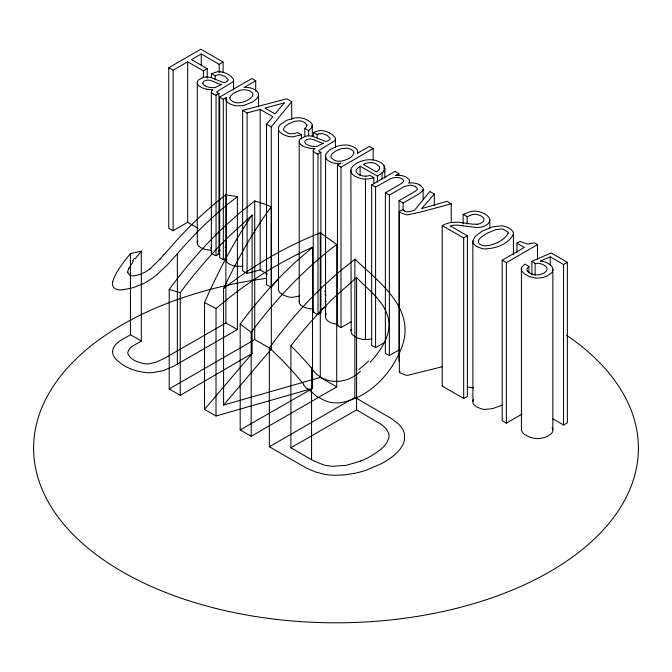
<?xml version="1.0" encoding="UTF-8"?>
<svg xmlns="http://www.w3.org/2000/svg" width="672" height="672" viewBox="0 0 672 672"><rect width="100%" height="100%" fill="white"/><g stroke="black" fill="none" stroke-linecap="round" stroke-linejoin="round"><path stroke-width="1.01" d="M211.344 91.946L211.344 252.437M313.261 311.279L313.261 150.788M377.278 182.339L377.706 175.795A62.555 36.112 0 0 0 380.251 174.233L382.074 172.872A14.893 8.593 0 0 0 384.67 169.588A12.86 7.426 0 0 0 384.04 165.791A15.254 8.812 0 0 0 380.461 162.313L376.505 160.625A13.591 7.846 0 0 0 372.12 159.793L369.751 159.718A16.456 9.5 0 0 0 364.14 160.356C359.285 161.641 353.875 163.783 351.288 168.37A13.835 7.988 0 0 0 350.868 170.142L351.221 332.774A13.499 7.795 0 0 0 353.186 335.412L355.093 336.739A19.32 11.155 0 0 0 358.638 338.402A13.171 7.602 0 0 0 365.442 339.62L365.442 179.096A13.171 7.602 0 0 1 358.663 177.887A19.32 11.155 0 0 1 355.11 176.24M350.868 170.142L351.221 172.276A13.499 7.795 0 0 0 353.186 174.922L355.093 176.249M423.158 199.618L423.158 189.193M127.806 272.118C129.402 279.46 140.591 274.201 144.976 272.185A21.991 9.988 -44.5 0 0 149.864 268.909M258.56 106.856L258.502 94.105A12.281 7.09 0 0 0 257.099 91.493L255.494 90.14A16.481 9.517 0 0 0 254.478 89.494A12.407 7.165 0 0 0 244.054 87.444L255.704 80.749L255.704 91.241M354.766 147.647A17.144 9.895 0 0 0 353.514 146.916L349.6 145.471A11.34 6.544 0 0 0 346.013 145.001L342.93 145.11A20.194 11.659 0 0 0 335.479 146.832L329.599 149.915L326.34 153.241A15.053 8.686 0 0 0 325.584 155.417L326.038 158.273A11.55 6.67 0 0 0 328.154 160.642L329.062 161.221A13.39 7.728 0 0 0 334.303 163.178A12.34 7.123 0 0 0 340.687 163.187M325.584 155.417L325.542 316.781L326.038 318.763A11.55 6.67 0 0 0 328.154 321.132L329.062 321.712A13.39 7.728 0 0 0 334.303 323.677A12.34 7.123 0 0 0 337.739 323.929M501.95 405.14L492.643 408.66L484.714 409.416A11.928 6.888 0 0 1 481.933 409.03L476.902 407.098L473.768 404.494A11.81 6.821 0 0 1 472.895 402.578L472.828 241.072L475.028 236.611L481.236 231.781A56.213 32.458 0 0 1 483.412 230.546L492.601 226.8L501.556 225.809A11.676 6.745 0 0 1 504.538 226.271L508.192 227.615A18.724 10.811 0 0 1 510.426 228.967L512.753 231.319A11.995 6.922 0 0 1 513.433 233.335L513.442 254.839M472.828 401.562L473.407 399.428M513.442 233.864C509.023 244.255 495.306 248.632 484.714 248.926A11.928 6.888 0 0 1 481.933 248.539L476.902 246.599L473.768 244.003A11.81 6.821 0 0 1 472.895 242.088L472.828 241.072M308.65 135.794L308.65 130.553L311.657 127.672L312.287 125.017A11.911 6.88 0 0 0 311.388 123.144L308.708 120.767L304.71 118.81A13.18 7.61 0 0 0 299.83 117.827L296.73 117.768A14.725 8.501 0 0 0 294.328 117.978L286.465 120.364L280.232 124.631A16.506 9.526 0 0 0 278.502 127.991L278.519 129.688A12.02 6.938 0 0 0 279.762 132.04L282.979 134.434L287.28 136.139A12.642 7.3 0 0 0 291.32 136.777A10.424 6.014 0 0 0 293.135 136.786L301.4 134.736L301.4 138.936M278.594 288.044A16.506 9.526 0 0 0 278.502 288.481L278.519 290.178A12.02 6.938 0 0 0 279.762 292.53L282.979 294.924L287.28 296.629A12.642 7.3 0 0 0 291.32 297.268A10.424 6.014 0 0 0 293.135 297.276L299.426 296.008M258.56 95.323L257.25 98.221L253.806 101.161A32.819 18.942 0 0 1 251.731 102.388L244.415 105.16A18.127 10.466 0 0 1 240.526 105.773L236.712 105.798A11.634 6.72 0 0 1 233.209 105.185L230.63 104.227A16.246 9.383 0 0 1 229.085 103.396L228.488 103.001A10.282 5.939 0 0 1 226.12 100.12M463.151 223.826L463.151 214.385L470.812 211.495A12.684 7.325 0 0 1 473.08 211.193L473.953 211.151A11.416 6.594 0 0 1 477.397 211.336C482.026 212.251 487.402 214.2 489.67 218.644A10.088 5.83 0 0 1 489.821 220.198L489.25 222.037M112.678 281.736C116.029 270.992 123.64 262.332 130.427 253.588L141.313 251.194L141.313 340.981C136.878 344.257 129.242 346.172 127.806 352.38A12.65 7.3 0 0 0 127.898 353.808C130.864 360.301 138.961 362.855 145.522 363.812A13.39 7.728 0 0 0 148.982 363.829L155.585 362.401L163.817 358.655L225.91 322.93L237.384 329.549L237.384 196.61L225.91 194.804A281.56 162.557 -60 0 0 179.97 236.712L163.993 254.663M379.462 168.596L379.613 167.966A7.249 4.183 0 0 0 379.302 166.438L375.715 163.632A8.324 4.805 0 0 0 371.658 162.691M211.445 91.274L211.386 91.442A4.133 2.386 0 0 0 211.663 92.744L213.536 94.13M211.445 251.765L211.386 251.933A4.133 2.386 0 0 0 211.663 253.235L213.536 254.621M129.049 268.178L133.468 261.064M180.264 395.338L180.264 292.648A297.553 171.797 -60 0 1 229.009 236.384L252.109 215.132L252.109 353.522L180.264 395.338L169.201 388.954L169.201 289.481A294.286 169.907 -60 0 1 225.364 225.716L239.736 212.932L254.73 200.92C260.022 202.784 267.07 204.389 271.068 207.068A296.738 107.1 -74.1 0 0 223.583 288.565L223.583 405.082L320.292 377.42L336.714 386.896L336.714 244.499L320.292 232.798A300.199 219.626 -40.6 0 0 257.93 264.449L255.41 266.045A300.199 219.626 -40.6 0 0 223.583 288.565M135.198 258.787L141.313 251.194M242.642 110.368L247.103 112.946L260.173 109.402L272.866 116.726L266.507 124.152L266.507 284.642L271.27 287.389L271.27 126.899L291.707 101.657L286.793 98.826L242.642 110.368L242.642 270.866L247.103 273.437L260.173 269.892L267.422 274.075M271.27 287.389L278.519 278.435M216.014 415.976L216.014 308.549L225.431 300.712A298.225 218.266 -40.6 0 1 312.547 247.254L312.547 388.416L216.014 415.976L204.54 409.357L252.109 353.522M223.583 405.082L271.328 349.146L271.328 206.716M237.384 196.61L227.422 204.49A287.381 165.925 -60 0 0 177.349 253.806L166.572 265.667L157.324 274.226M413.062 210.689L414.456 210.344L429.87 191.461L434.33 194.04L421.554 208.648L446.905 201.298L451.248 203.809L451.248 222.684M370.306 362.132C379.201 352.304 387.568 340.763 388.945 327.188A36.254 32.945 8.2 0 0 388.794 320.788C385.678 302.022 368.903 290.497 356.572 277.57L336 295.739A289.153 166.942 -60 0 0 290.892 345.862L290.892 447.779L313.732 460.916L323.585 464.89A28.72 16.582 0 0 0 333.152 466.284L346.618 465.251L360.469 461.126M160.028 259.123L149.881 268.968M312.547 247.254L295.016 262.399L282.148 274.882A300.829 173.687 -60 0 0 240.181 324.022L240.181 429.929L251.185 436.279L336.714 386.896M552.762 418.79L563.564 425.032L567.361 422.839L567.361 262.349L563.564 264.541L550.267 256.864L540.246 261.114A13.726 7.921 0 0 1 543.883 261.652A15.414 8.896 0 0 1 548.789 263.844L550.612 265.138A14.23 8.215 0 0 1 552.728 268.498A15.397 8.887 0 0 1 552.854 269.732L552.77 270.539A12.499 7.216 0 0 1 551.368 273.143L547.084 275.99A16.934 9.778 0 0 1 539.75 277.914L538.247 278.032A11.306 6.527 0 0 1 535.189 277.981L529.88 276.73L525.21 274.378A15.784 9.114 0 0 1 521.48 269.8A10.517 6.073 0 0 1 521.758 267.254L524.832 264.088L528.914 266.448L527.159 268.372A7.09 4.091 0 0 0 526.999 270.068L527.092 270.354A8.299 4.796 0 0 0 527.478 271.076M360.469 371.146C346.903 385.098 322.417 385.442 311.564 368.08A261.232 150.822 60 0 0 290.892 345.862M307.549 388.559L316.898 396.581L325.954 401.167A32.357 31.273 0.6 0 0 338.394 402.948C368.432 399.151 392.582 373.162 402.36 345.643C415.33 307.751 378.622 281.652 354.883 259.232L340.687 270.572L326.962 282.694A293.689 169.562 -60 0 0 269.346 347.894L269.346 446.771L306.65 468.216L315.286 471.887L324.366 474.239A40.698 23.495 0 0 0 333.908 475.272L343.904 474.986L354.354 473.39M336.714 244.499L336 245.036A298.822 172.528 -60 0 0 251.185 332.338L251.185 436.279M226.792 81.522L227.825 80.615A4.057 2.344 0 0 0 228.136 79.498L225.17 76.465L220.307 74.726A5.149 2.974 0 0 0 218.618 74.726L216.384 75.247A12.592 7.266 0 0 0 215.158 75.743L211.487 73.626L211.487 77.818M328.717 140.364L329.75 139.465A4.057 2.344 0 0 0 330.053 138.34L327.096 135.307L322.224 133.568A5.149 2.974 0 0 0 320.536 133.568L318.31 134.089M377.278 176.047L360.133 166.152L356.572 169.344A10.534 6.082 0 0 0 356.101 170.419L356.051 170.688A6.888 3.973 0 0 0 356.336 172.25L358.058 173.989A13.163 7.602 0 0 0 359.209 174.686L361.242 175.543A8.4 4.847 0 0 0 365.291 176.148L365.77 176.14M198.181 228.354L187.69 222.289L173.099 230.714L168.756 228.203L168.756 67.712L200.836 49.199L223.079 62.042L223.079 72.534M168.756 67.712L173.099 70.224L187.69 61.799L203.431 70.888L207.253 68.687L207.253 78.128M223.079 62.042L219.148 64.31L201.247 53.97L191.512 59.598L207.253 68.687M213.52 94.139A10.836 6.258 0 0 0 215.242 94.886L216.048 95.147L218.954 93.467L218.954 253.957L216.048 255.637L215.258 255.368A10.836 6.258 0 0 1 213.52 254.638M219.694 97.121L223.322 99.212L226.313 97.49L226.313 257.981L223.322 259.703L219.694 257.611L219.694 97.121L251.882 78.54L255.704 80.749M323.45 143.287L317.394 146.252A7.022 4.049 0 0 1 315.269 146.53L312.396 146.345A12.902 7.451 0 0 1 306.793 144.48A6.686 3.864 0 0 1 304.811 142.204L304.828 142.044A4.477 2.587 0 0 1 305.558 140.44L306.088 140.053A7.106 4.099 0 0 1 306.86 139.633M313.58 151.586L315.454 152.981A10.836 6.258 0 0 0 317.167 153.737L317.974 153.989L320.88 152.309L320.88 312.799L317.974 314.479L317.176 314.219A10.836 6.258 0 0 1 315.437 313.48M357.58 153.208L369.39 146.387L373.17 148.571L373.17 160.104M351.044 321.829L340.99 327.642L337.445 325.601L337.445 165.102L340.704 163.229M337.445 165.102L340.99 167.152L373.17 148.571M218.417 251.269L220.105 250.295M225.154 247.38L226.002 246.893M385.669 341.804L375.589 347.617L371.666 345.349L371.666 184.859L395.044 171.36L398.933 173.603L398.933 175.703M398.933 173.603L395.615 175.518A19.043 10.996 0 0 1 401.075 175.518A10.979 6.342 0 0 1 406.392 177.316L408.761 179.172A8.14 4.696 0 0 1 409.525 180.701M371.666 184.859L375.589 187.127L390.726 178.601L394.699 177.492L398.152 177.568A7.778 4.494 0 0 1 401.562 178.601A9.055 5.225 0 0 1 402.402 179.113L403.578 180.365A4.04 2.327 0 0 1 403.62 181.448L401.713 183.305A22.966 13.255 0 0 1 400.638 183.96L385.375 192.772L385.375 353.27L389.374 355.572L399.571 349.684M141.313 340.981L130.427 334.698C123.967 339.116 111.829 343.098 112.577 352.867A34.591 19.975 0 0 0 115.508 358.672C123.446 367.265 135.332 371.641 146.79 372.658A26.292 15.179 0 0 0 153.107 372.599L163.229 370.616L173.351 366.391L237.384 329.549M385.375 192.772L389.374 195.082L404.317 186.522L409.819 185.203A8.165 4.712 0 0 1 414.775 186.287A9.316 5.376 0 0 1 415.355 186.614M399.554 361.452L399.042 361.158L399.042 200.668L415.565 191.117L417.346 189.21A3.259 1.882 0 0 0 417.329 188.765A6.72 3.881 0 0 0 415.33 186.631M399.042 200.668L403.124 203.028L419.437 193.595L422.444 191.058A9.198 5.309 0 0 0 422.898 190.294L423.125 189.563A7.82 4.519 0 0 0 422.974 188.118L420.773 185.674A16.582 9.576 0 0 0 419.698 184.985M442.243 366.736L408.173 375.228A5.779 3.335 0 0 1 406.064 375.211L400.924 373.304A10.357 5.981 0 0 1 399.764 372.473L399.328 372.036L399.328 211.546L402.906 209.479L403.561 210.118A10.29 5.939 0 0 0 404.09 210.58M169.201 388.954L254.73 339.57L271.328 349.146M320.342 310.111L326.239 306.709M463.672 237.98L467.384 235.838L467.384 396.329L463.672 398.471L442.21 386.081L442.21 225.59L463.672 237.98L463.672 398.471M337.445 325.601L338.26 325.13M516.97 252.63L516.97 243.188L519.985 241.45L527.646 244.121L534.416 242.869L537.516 244.658L537.516 259.35M521.951 414.137L506.377 423.125L502.186 420.706L502.186 260.215L524.328 247.439L516.97 243.188M502.186 260.215L506.377 262.634L537.516 244.658M240.181 429.929L312.547 388.416M269.346 446.771L354.883 397.387L391.65 418.673L398.555 424.015L402.058 428.24A42.664 24.629 0 0 1 404.494 434.162L404.368 440.412A53.6 30.946 0 0 1 402.856 444.696C399.328 451.769 392.818 456.742 386.257 460.849A99.515 57.456 0 0 1 380.663 464.024L366.097 470.215A74.256 42.874 0 0 1 354.354 473.399M399.328 372.036L400 371.65M290.892 447.779L356.572 409.861L381.805 424.788L386.24 428.929L388.609 433.154A26.989 15.582 0 0 1 389.038 436.38C387.568 446.116 377.933 451.676 370.306 456.448A72.316 41.756 0 0 1 360.444 461.101M463.151 214.385L467.141 216.686L471.979 214.729A8.467 4.889 0 0 1 473.743 214.427L474.869 214.36A7.098 4.099 0 0 1 477.07 214.528L480.228 215.527A13.625 7.871 0 0 1 481.58 216.258L483.118 217.493A7.535 4.351 0 0 1 483.202 221.525L481.312 222.953A7.946 4.586 0 0 1 477.095 224.23M211.487 73.626L217.56 71.702A7.459 4.309 0 0 1 219.761 71.711L220.307 71.77M313.412 136.668L313.412 132.468L319.486 130.544A7.459 4.309 0 0 1 321.678 130.553L322.232 130.62A16.12 9.307 0 0 1 329.255 132.77M141.708 284.348L133.291 287.633L123.976 289.632M306.86 139.633L308.062 139.205A4.578 2.646 0 0 1 309.994 138.97L311.027 139.037A6.132 3.536 0 0 1 311.808 139.163L312.74 139.398M531.905 274.949L531.905 261.316L551.116 252.966L567.361 262.349M451.248 203.809L420.941 211.957L408.173 214.738A5.779 3.335 0 0 1 406.064 214.712L400.924 212.814A10.357 5.981 0 0 1 399.764 211.982L399.328 211.546M412.625 210.798L408.996 211.646A12.852 7.417 0 0 1 408.677 211.714L408.5 211.747A4.729 2.73 0 0 1 406.753 211.764A4.452 2.57 0 0 1 404.846 211.016M450.912 222.491L458.069 222.172L468.628 223.65A46.872 27.056 0 0 0 472.542 224.162L477.095 224.23M123.791 289.657C119.767 290.296 113.837 290.128 112.577 285.306A14.406 6.006 -51.2 0 1 112.72 281.711M371.658 162.7L370.742 162.666A9.979 5.762 0 0 0 365.383 163.523L363.367 164.413L376.354 171.914A14.75 8.518 0 0 0 379.613 168.622M473.491 387.853L467.242 386.988M210.479 247.993L211.067 248.077M462.882 225.775L476.372 227.539A14.297 8.257 0 0 0 478.078 227.506L479.329 227.405A12.121 6.997 0 0 0 483.857 226.313L484.873 225.868A14.456 8.341 0 0 0 485.831 225.364A13.423 7.753 0 0 0 489.258 222.037M324.887 301.703L325.072 301.745A2.604 1.504 0 0 0 326.172 301.795M169.201 289.481L180.264 292.648M324.862 294.689L326.004 295.193M320.88 152.309L319.67 151.763M218.954 253.957L218.156 253.613M320.88 312.799L320.082 312.455M218.904 93.442L217.711 92.896M213.73 81.656L216.25 82.774A22.42 12.944 0 0 0 218.912 83.807A9.828 5.678 0 0 0 221.525 84.462L215.468 87.41A7.022 4.049 0 0 1 213.352 87.688L210.479 87.503A12.902 7.451 0 0 1 204.876 85.638M252.109 215.132A293.664 105.832 -74.1 0 0 204.54 302.526L216.014 308.549M329.272 132.762L333.194 135.341L335.311 138.029L335.53 147.58M315.454 313.471L313.58 312.077M313.412 132.468L317.075 134.585A12.592 7.266 0 0 1 318.31 134.089M306.894 125.362A10.198 5.888 0 0 1 304.794 128.335L308.65 130.553M301.4 134.736L297.578 132.535L294.874 133.35A9.946 5.746 0 0 1 291.514 133.762A6.586 3.797 0 0 1 288.372 133.342L284.138 130.696A6.602 3.814 0 0 1 283.668 129.125L283.87 128.293A13.39 7.728 0 0 1 285.44 126.109L289.17 123.539L293.933 121.573A14.549 8.4 0 0 1 295.218 121.237L299.552 120.842A7.064 4.082 0 0 1 301.762 121.195L304.903 122.615L306.734 124.58A4.981 2.873 0 0 1 306.827 125.353M373.842 183.943L373.842 177.652L369.978 175.417A9.778 5.645 0 0 1 365.77 176.14M467.384 235.838L450.307 225.977A10.458 6.04 0 0 1 454.381 225.187L457.271 225.137A28.736 16.59 0 0 1 462.865 225.809M266.507 124.152L271.27 126.899M302.56 145.866L300.56 144.396M302.56 306.365L300.56 304.886M531.905 261.316L535.114 263.39A10.66 6.157 0 0 1 539.776 263.558A10.466 6.04 0 0 1 544.001 265.146L545 265.742M240.181 324.022L251.185 332.338M354.732 147.672A11.483 6.628 0 0 1 357.563 150.494L357.647 151.049A19.051 10.996 0 0 1 357.546 153.208M202.927 83.353L202.902 83.194A4.477 2.587 0 0 1 203.633 81.598L204.162 81.211A7.106 4.099 0 0 1 204.943 80.791L206.136 80.363A4.578 2.646 0 0 1 208.076 80.128L209.101 80.195A6.132 3.536 0 0 1 209.891 80.321L210.823 80.556A19.026 10.987 0 0 1 213.713 81.665M233.612 89.788L233.386 79.187L231.269 76.49L227.354 73.92A16.12 9.307 0 0 0 220.324 71.744M563.564 264.541L563.564 425.032M552.846 269.321L552.846 429.811M550.267 256.864L550.267 265.255M535.114 263.39L535.114 274.932M528.914 266.448L528.914 272.74M521.422 268.338L521.422 428.828M506.377 262.634L506.377 423.125M489.821 220.198L489.821 228.589M467.141 216.686L467.141 224.028M434.33 194.04L434.33 205.573M403.124 203.028L403.124 210.37M389.374 195.082L389.374 355.572M384.838 168.68L384.838 178.114M384.098 165.782L384.098 172.074M382.074 172.872L382.074 179.164M375.589 187.127L375.589 347.617M360.133 166.152L360.133 175.594M357.496 150.511L357.496 153.653M356.572 277.57L356.572 409.861M354.883 259.232L354.883 397.387M340.99 167.152L340.99 327.642M320.292 232.798L320.292 377.42M317.974 153.989L317.974 314.479M317.075 134.585L317.075 137.735M312.287 125.017L312.287 136.55M311.564 368.08L311.564 459.707M304.828 128.344L304.828 136.735M328.658 140.339A5.51 3.184 0 0 1 326.735 141.263A2.604 1.504 0 0 1 325.072 141.246L312.967 136.391A11.852 6.838 0 0 0 309.17 135.87A8.047 4.645 0 0 0 305.491 136.24L300.804 138.508A9.106 5.258 0 0 0 299.233 141.086A10.307 5.947 0 0 0 299.216 141.658L299.216 302.148A9.803 5.662 0 0 0 300.56 304.886M291.707 101.657L291.707 119.49M278.51 127.991L278.51 288.481M260.173 109.402L260.173 269.892M254.73 200.92L254.73 339.57M247.103 112.946L247.103 273.437M225.91 194.804L225.91 322.93M223.322 99.212L223.322 259.703M219.148 64.31L219.148 72.702M216.048 95.147L216.048 255.637M215.158 75.743L215.158 79.943M204.54 302.526L204.54 409.357M203.431 70.888L203.431 77.188M201.247 53.97L201.247 65.512M226.733 81.497A5.51 3.184 0 0 1 224.809 82.421A2.604 1.504 0 0 1 223.154 82.404L211.042 77.549A11.852 6.838 0 0 0 207.253 77.02A8.047 4.645 0 0 0 203.574 77.398L198.887 79.666A9.106 5.258 0 0 0 197.316 82.244A10.307 5.947 0 0 0 197.291 82.816L197.291 243.306A9.803 5.662 0 0 0 198.643 246.044L200.634 247.514A15.28 8.82 0 0 0 206.741 249.732A14.532 8.392 0 0 0 211.504 250.194M187.69 61.799L187.69 222.289M177.349 253.806L177.349 364.207M173.099 70.224L173.099 230.714M130.427 253.588L130.427 334.698M157.366 274.336A43.697 19.396 -43.9 0 1 141.674 284.474M132.594 260.786A50.82 29.434 -43.6 0 1 134.358 258.443M127.663 272.194A12.802 5.897 -47.1 0 1 128.94 268.204M163.884 254.663A94.534 19.807 -46.2 0 1 159.936 259.106M307.121 388.912A79.582 73.97 14 0 1 303.442 384.72M269.346 347.894A252.554 145.816 60 0 1 303.878 384.418M368.642 360.889A81.455 69.93 -15.6 0 1 358.848 369.424M566.513 335.21A302.4 174.586 0 0 1 493.105 597.391A302.4 174.586 0 0 1 56.146 514.366A302.4 174.586 0 0 1 266.784 278.258M197.291 243.306A10.307 5.947 0 0 1 197.324 242.735A9.106 5.258 0 0 1 197.971 241.13M211.378 251.756A8.392 4.847 0 0 1 211.865 251.093M226.38 257.989A16.33 9.425 0 0 0 226.111 260.61A10.282 5.939 0 0 0 228.514 263.483L229.085 263.886A16.246 9.383 0 0 0 230.63 264.718L233.209 265.675A11.634 6.72 0 0 0 236.712 266.297L240.526 266.263A18.127 10.466 0 0 0 242.878 265.952M313.421 309.036A14.532 8.392 0 0 1 308.7 308.515M308.658 308.574A15.28 8.82 0 0 1 302.576 306.356M299.216 302.148A10.307 5.947 0 0 1 299.242 301.577A9.106 5.258 0 0 1 299.72 300.224M313.58 312.085A4.133 2.386 0 0 1 313.312 310.775L313.362 310.607A8.392 4.847 0 0 1 313.48 310.33M324.895 291.606A16.12 9.307 0 0 1 325.912 291.892M325.584 315.907A15.053 8.686 0 0 1 326.34 313.732M371.885 338.772A13.516 7.804 0 0 1 365.45 339.486M350.868 330.632A13.835 7.988 0 0 1 351.112 329.297M442.268 386.114A26.284 15.17 0 0 1 442.789 385.837M552.107 427.434A14.23 8.215 0 0 1 552.728 428.988A15.397 8.887 0 0 1 552.854 430.223L552.77 431.029A12.499 7.216 0 0 1 551.368 433.633L547.084 436.481A16.934 9.778 0 0 1 539.75 438.404L538.247 438.53A11.306 6.527 0 0 1 535.189 438.472L529.88 437.22L525.21 434.868A15.784 9.114 0 0 1 521.48 430.29A10.517 6.073 0 0 1 521.758 427.753M233.612 80.346A6.93 4.007 0 0 1 233.134 81.715L217.577 91.258A2.554 1.478 0 0 0 216.812 91.972A0.941 0.546 0 0 0 216.863 92.207L217.19 92.576A3.839 2.218 0 0 0 217.535 92.795M211.378 91.258A8.392 4.847 0 0 1 212.974 89.662A14.532 8.392 0 0 1 206.774 89.183M206.741 89.242A15.28 8.82 0 0 1 200.651 87.016L198.643 85.554A9.803 5.662 0 0 1 197.282 82.816M204.901 85.621A6.686 3.864 0 0 1 202.885 83.362M226.111 100.111A16.33 9.425 0 0 1 226.38 97.499M335.53 139.188A6.93 4.007 0 0 1 335.051 140.557L319.502 150.108A2.554 1.478 0 0 0 318.738 150.814A0.941 0.546 0 0 0 318.788 151.049L319.108 151.418A3.839 2.218 0 0 0 319.46 151.645M313.58 151.586A4.133 2.386 0 0 1 313.312 150.284L313.362 150.116A8.392 4.847 0 0 1 314.899 148.504M314.857 148.529A14.532 8.392 0 0 1 308.7 148.025A15.28 8.82 0 0 1 302.576 145.858M300.56 144.396A9.803 5.662 0 0 1 299.208 141.658M323.442 143.304A9.828 5.678 0 0 1 320.846 142.64M320.838 142.657A22.42 12.944 0 0 1 318.167 141.624L315.655 140.498A19.026 10.987 0 0 0 312.757 139.39M373.842 177.643A13.516 7.804 0 0 1 365.45 178.996M409.584 180.701A10.567 6.098 0 0 1 408.904 183.036M408.929 182.969A12.222 7.056 0 0 1 419.798 184.926M404.779 211.042A8.148 4.704 0 0 1 404.099 210.571M442.268 225.624A26.284 15.17 0 0 1 450.87 222.44M527.436 271.093A11.273 6.51 0 0 0 530.888 273.605L534.022 274.705A7.342 4.242 0 0 0 536.878 274.907L537.365 274.882A11.558 6.67 0 0 0 544.001 273.017A13.726 7.921 0 0 0 544.74 272.521L546.563 270.782A7.98 4.603 0 0 0 547.05 268.918A9.811 5.662 0 0 0 545.009 265.742M353.825 152.922C352.489 158.18 345.82 160.138 341.065 161.137A10.156 5.863 0 0 1 339.545 161.238L337.663 161.171A7.207 4.166 0 0 1 334.782 160.474L331.313 157.836A7.056 4.074 0 0 1 330.943 156.416L331.136 155.534A13.709 7.913 0 0 1 332.506 153.493L335.37 151.259A26.964 15.574 0 0 1 336.932 150.385L341.754 148.571L346.349 148.193A8.081 4.67 0 0 1 349.885 148.932L350.683 149.268A10.122 5.838 0 0 1 351.767 149.856L352.338 150.268A7.703 4.452 0 0 1 353.699 152.124L353.825 152.922M229.916 97.759L229.908 98.12A7.342 4.242 0 0 0 230.387 99.515L231.689 100.825A11.785 6.804 0 0 0 233.05 101.665L235.166 102.488A6.947 4.015 0 0 0 237.947 102.866C242.995 102.707 248.128 100.649 251.714 97.062A12.583 7.266 0 0 0 252.748 95.348L252.916 94.231A6.922 3.998 0 0 0 252.26 92.669L250.16 91.073A9.047 5.225 0 0 0 245.734 89.796L240.727 90.048L235.242 92.308A31.046 17.926 0 0 0 233.386 93.475L231.059 95.458A12.298 7.098 0 0 0 230.462 96.264L229.916 97.759M508.158 233.201C503.899 240.912 493.567 245.507 484.856 245.834A7.434 4.292 0 0 1 482.084 245.263L481.253 244.927A9.122 5.267 0 0 1 480.01 244.247L478.976 243.348A6.602 3.814 0 0 1 478.414 242.357C478.061 238.274 482.765 236.166 485.596 234.175A65.218 37.649 0 0 1 487.746 232.957L495.524 229.664L501.396 228.934A6.888 3.982 0 0 1 503.437 229.286L507.746 231.966A6.359 3.671 0 0 1 508.158 233.201M284.306 102.883L274.999 113.879L264.961 108.074L284.306 102.883"/></g></svg>
